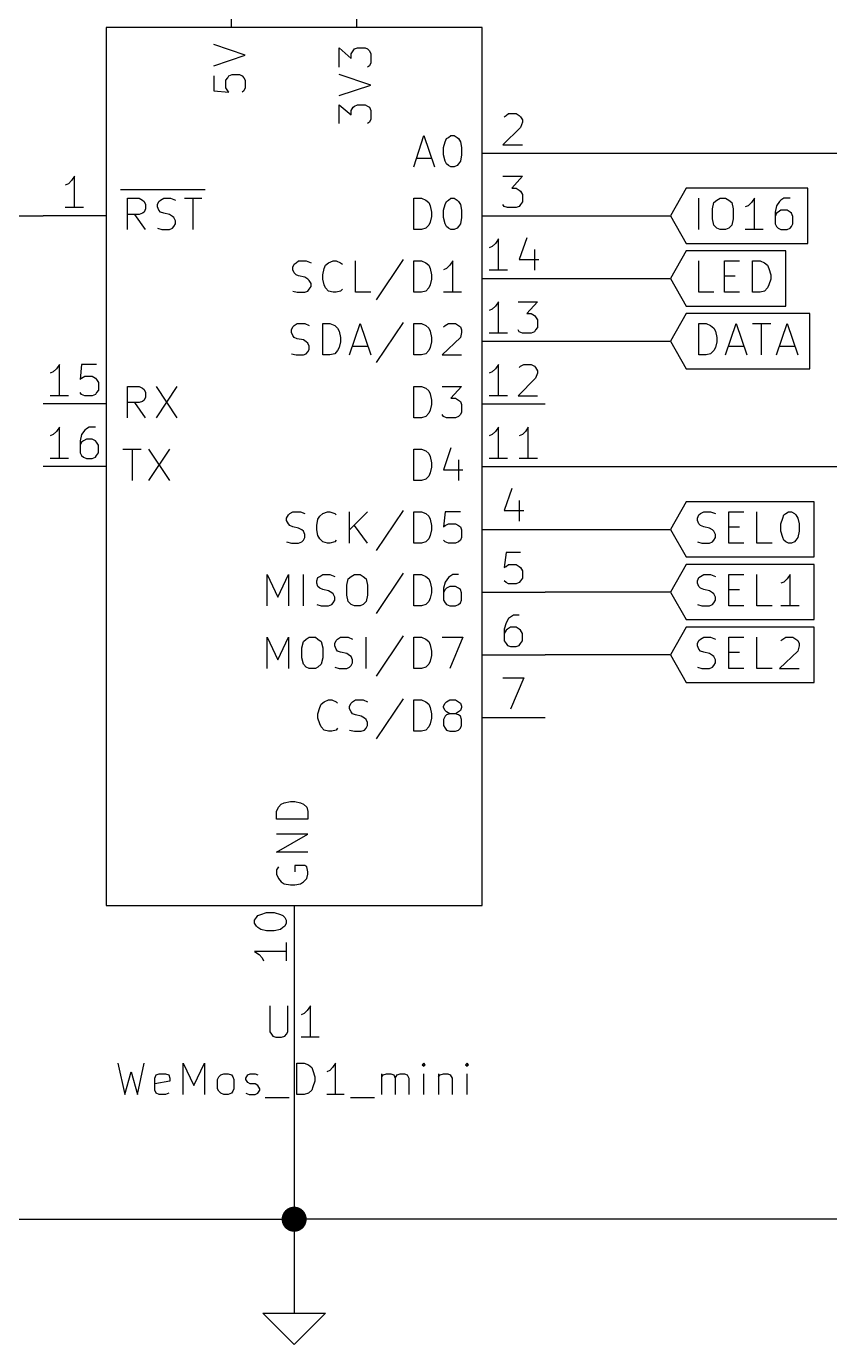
# Model space of a CAD drawing. Extents: x 10 to 287, y -200 to -10.
# Drawn here: x 103.5 to 136, y -90.2 to -36.8 of the extents above; entities that cross this region are included whole.
import ezdxf

# ---------------------------------------------------------------- set-up
doc = ezdxf.new("R2010")
doc.units = 0
doc.header["$MEASUREMENT"] = 0
for name, color, linetype in [('CYAN2', 4, 'CONTINUOUS'), ('GREEN2', 3, 'CONTINUOUS'), ('LYELLOW', 51, 'CONTINUOUS'), ('RED2', 1, 'CONTINUOUS')]:
    doc.layers.add(name, color=color, linetype=linetype)

msp = doc.modelspace()

# ---------------------------------------------------------------- linework, layer by layer
at = {"layer": 'CYAN2', "linetype": 'CONTINUOUS'}
for p, q in [((112.319, -37.9476), (111.049, -37.5158)), ((116.129, -38.4302), (116.129, -37.6428)), ((116.129, -37.6428), (116.611, -38.0746)), ((116.611, -37.8968), (116.688, -37.7698)), ((116.611, -38.0746), (116.611, -37.8968)), ((116.688, -37.7698), (116.738, -37.6936)), ((116.738, -37.6936), (116.865, -37.6428)), ((116.865, -37.6428), (117.17, -37.6428)), ((117.17, -37.6428), (117.272, -37.6936)), ((117.272, -37.6936), (117.348, -37.7698)), ((117.348, -37.7698), (117.399, -37.8968)), ((117.399, -37.8968), (117.399, -38.2524)), ((111.049, -38.3794), (112.319, -37.9476)), ((117.348, -38.3794), (117.272, -38.4302)), ((117.399, -38.2524), (117.348, -38.3794)), ((111.049, -38.7858), (111.049, -39.3954)), ((111.531, -38.9636), (111.608, -38.862)), ((111.531, -39.2684), (111.531, -38.9636)), ((111.608, -38.862), (111.658, -38.7858)), ((111.658, -38.7858), (111.785, -38.735)), ((111.785, -38.735), (112.09, -38.735)), ((112.09, -38.735), (112.192, -38.7858)), ((112.192, -38.7858), (112.268, -38.862)), ((112.268, -38.862), (112.319, -38.9636)), ((112.319, -38.9636), (112.319, -39.2684)), ((117.399, -39.1668), (116.129, -38.735)), ((111.049, -39.3954), (111.658, -39.4462)), ((111.608, -39.3954), (111.531, -39.2684)), ((111.658, -39.4462), (111.608, -39.3954)), ((112.268, -39.3954), (112.192, -39.4462)), ((112.319, -39.2684), (112.268, -39.3954)), ((116.129, -39.5732), (117.399, -39.1668)), ((116.129, -40.7162), (116.129, -39.9542)), ((116.129, -39.9542), (116.611, -40.3606)), ((116.688, -40.0558), (116.738, -40.005)), ((116.738, -40.005), (116.865, -39.9542)), ((116.865, -39.9542), (117.17, -39.9542)), ((117.17, -39.9542), (117.272, -40.005)), ((117.272, -40.005), (117.348, -40.0558)), ((116.611, -40.1828), (116.688, -40.0558)), ((116.611, -40.3606), (116.611, -40.1828)), ((117.348, -40.0558), (117.399, -40.1828)), ((117.399, -40.5384), (117.348, -40.6654)), ((117.399, -40.1828), (117.399, -40.5384)), ((117.348, -40.6654), (117.272, -40.7162)), ((119.151, -42.4688), (119.558, -41.1988)), ((119.558, -41.1988), (119.99, -42.4688)), ((120.345, -41.6814), (120.421, -41.4528)), ((120.421, -41.4528), (120.472, -41.3258)), ((120.472, -41.3258), (120.548, -41.275)), ((120.548, -41.275), (120.65, -41.1988)), ((120.65, -41.1988), (120.777, -41.1988)), ((120.777, -41.1988), (120.904, -41.275)), ((120.904, -41.275), (120.955, -41.3258)), ((120.955, -41.3258), (121.031, -41.4528)), ((121.031, -41.4528), (121.082, -41.6814)), ((119.278, -42.1132), (119.863, -42.1132)), ((120.345, -41.9862), (120.345, -41.6814)), ((120.421, -42.2402), (120.345, -41.9862)), ((121.082, -41.9862), (121.031, -42.2402)), ((121.082, -41.6814), (121.082, -41.9862)), ((120.472, -42.3418), (120.421, -42.2402)), ((120.548, -42.418), (120.472, -42.3418)), ((120.65, -42.4688), (120.548, -42.418)), ((120.777, -42.4688), (120.65, -42.4688)), ((120.904, -42.418), (120.777, -42.4688)), ((120.955, -42.3418), (120.904, -42.418)), ((121.031, -42.2402), (120.955, -42.3418)), ((107.264, -43.3832), (108.534, -43.3832)), ((107.544, -45.0088), (107.544, -43.7388)), ((107.544, -43.7388), (108.026, -43.7388)), ((108.026, -43.7388), (108.153, -43.815)), ((108.534, -43.3832), (109.728, -43.3832)), ((108.89, -43.815), (109.017, -43.7388)), ((109.017, -43.7388), (109.296, -43.7388)), ((109.296, -43.7388), (109.499, -43.815)), ((109.728, -43.3832), (110.693, -43.3832)), ((109.855, -43.7388), (110.566, -43.7388)), ((110.211, -45.0088), (110.211, -43.7388)), ((119.151, -45.0088), (119.151, -43.7388)), ((119.151, -43.7388), (119.456, -43.7388)), ((119.456, -43.7388), (119.634, -43.815)), ((120.548, -43.815), (120.65, -43.7388)), ((120.65, -43.7388), (120.777, -43.7388)), ((120.777, -43.7388), (120.904, -43.815)), ((108.153, -43.815), (108.229, -43.8658)), ((108.229, -44.2976), (108.153, -44.3484)), ((108.229, -43.8658), (108.28, -43.9928)), ((108.28, -44.1706), (108.229, -44.2976)), ((108.28, -43.9928), (108.28, -44.1706)), ((108.763, -43.9928), (108.814, -43.8658)), ((108.763, -44.0944), (108.763, -43.9928)), ((108.814, -44.2214), (108.763, -44.0944)), ((108.814, -43.8658), (108.89, -43.815)), ((108.89, -44.2976), (108.814, -44.2214)), ((109.017, -44.3484), (108.89, -44.2976)), ((119.634, -43.815), (119.761, -43.9166)), ((119.761, -43.9166), (119.812, -44.0436)), ((119.812, -44.0436), (119.863, -44.2976)), ((119.863, -44.2976), (119.863, -44.4754)), ((120.345, -44.2214), (120.421, -43.9928)), ((120.345, -44.5262), (120.345, -44.2214)), ((120.421, -43.9928), (120.472, -43.8658)), ((120.472, -43.8658), (120.548, -43.815)), ((120.904, -43.815), (120.955, -43.8658)), ((120.955, -43.8658), (121.031, -43.9928)), ((121.031, -43.9928), (121.082, -44.2214)), ((121.082, -44.2214), (121.082, -44.5262)), ((108.026, -44.3992), (107.544, -44.3992)), ((108.28, -45.0088), (107.848, -44.3992)), ((108.153, -44.3484), (108.026, -44.3992)), ((109.245, -44.3992), (109.017, -44.3484)), ((109.372, -44.4754), (109.245, -44.3992)), ((109.423, -44.5262), (109.372, -44.4754)), ((109.499, -44.6532), (109.423, -44.5262)), ((109.423, -44.8818), (109.499, -44.7802)), ((109.499, -44.7802), (109.499, -44.6532)), ((119.761, -44.831), (119.634, -44.958)), ((119.812, -44.704), (119.761, -44.831)), ((119.863, -44.4754), (119.812, -44.704)), ((120.421, -44.7802), (120.345, -44.5262)), ((120.472, -44.8818), (120.421, -44.7802)), ((121.031, -44.7802), (120.955, -44.8818)), ((121.082, -44.5262), (121.031, -44.7802)), ((108.763, -44.958), (108.941, -45.0088)), ((108.941, -45.0088), (109.245, -45.0088)), ((109.245, -45.0088), (109.372, -44.958)), ((109.372, -44.958), (109.423, -44.8818)), ((119.456, -45.0088), (119.151, -45.0088)), ((119.634, -44.958), (119.456, -45.0088)), ((120.548, -44.958), (120.472, -44.8818)), ((120.65, -45.0088), (120.548, -44.958)), ((120.777, -45.0088), (120.65, -45.0088)), ((120.904, -44.958), (120.777, -45.0088)), ((120.955, -44.8818), (120.904, -44.958)), ((114.249, -46.5328), (114.3, -46.4058)), ((114.3, -46.4058), (114.376, -46.355)), ((114.376, -46.355), (114.478, -46.2788)), ((114.478, -46.2788), (114.783, -46.2788)), ((114.783, -46.2788), (114.986, -46.355)), ((115.57, -46.4566), (115.697, -46.355)), ((115.697, -46.355), (115.875, -46.2788)), ((115.875, -46.2788), (116.002, -46.2788)), ((116.002, -46.2788), (116.18, -46.355)), ((116.18, -46.355), (116.256, -46.4058)), ((116.789, -47.5488), (116.789, -46.2788)), ((118.72, -46.228), (117.627, -47.8536)), ((119.151, -47.5488), (119.151, -46.2788)), ((119.151, -46.2788), (119.456, -46.2788)), ((119.456, -46.2788), (119.634, -46.355)), ((119.634, -46.355), (119.761, -46.4566)), ((120.726, -46.2788), (120.599, -46.4566)), ((120.726, -47.5488), (120.726, -46.2788)), ((114.249, -46.6344), (114.249, -46.5328)), ((114.3, -46.7614), (114.249, -46.6344)), ((114.376, -46.8376), (114.3, -46.7614)), ((114.478, -46.8884), (114.376, -46.8376)), ((114.732, -46.9392), (114.478, -46.8884)), ((114.859, -47.0154), (114.732, -46.9392)), ((115.468, -46.8376), (115.519, -46.5836)), ((115.468, -47.0154), (115.468, -46.8376)), ((115.519, -46.5836), (115.57, -46.4566)), ((119.761, -46.4566), (119.812, -46.5836)), ((119.812, -46.5836), (119.863, -46.8376)), ((119.863, -46.8376), (119.863, -47.0154)), ((120.472, -46.5836), (120.345, -46.6344)), ((120.599, -46.4566), (120.472, -46.5836)), ((114.249, -47.498), (114.427, -47.5488)), ((114.732, -47.5488), (114.859, -47.498)), ((114.91, -47.0662), (114.859, -47.0154)), ((114.859, -47.498), (114.91, -47.4218)), ((114.986, -47.1932), (114.91, -47.0662)), ((114.91, -47.4218), (114.986, -47.3202)), ((114.986, -47.3202), (114.986, -47.1932)), ((115.519, -47.244), (115.468, -47.0154)), ((115.57, -47.371), (115.519, -47.244)), ((115.697, -47.498), (115.57, -47.371)), ((115.875, -47.5488), (115.697, -47.498)), ((116.18, -47.498), (116.002, -47.5488)), ((116.256, -47.4218), (116.18, -47.498)), ((119.634, -47.498), (119.456, -47.5488)), ((119.761, -47.371), (119.634, -47.498)), ((119.812, -47.244), (119.761, -47.371)), ((119.863, -47.0154), (119.812, -47.244)), ((114.427, -47.5488), (114.732, -47.5488)), ((116.002, -47.5488), (115.875, -47.5488)), ((117.399, -47.5488), (116.789, -47.5488)), ((119.456, -47.5488), (119.151, -47.5488)), ((121.082, -47.5488), (120.345, -47.5488)), ((114.198, -49.0728), (114.249, -48.9458)), ((114.198, -49.1744), (114.198, -49.0728)), ((114.249, -48.9458), (114.3, -48.895)), ((114.3, -48.895), (114.427, -48.8188)), ((114.427, -48.8188), (114.732, -48.8188)), ((114.732, -48.8188), (114.91, -48.895)), ((115.468, -50.0888), (115.468, -48.8188)), ((115.468, -48.8188), (115.748, -48.8188)), ((115.748, -48.8188), (115.951, -48.895)), ((115.951, -48.895), (116.053, -48.9966)), ((116.053, -48.9966), (116.129, -49.1236)), ((116.535, -50.0888), (116.967, -48.8188)), ((116.967, -48.8188), (117.399, -50.0888)), ((118.72, -48.768), (117.627, -50.3936)), ((119.151, -50.0888), (119.151, -48.8188)), ((119.151, -48.8188), (119.456, -48.8188)), ((119.456, -48.8188), (119.634, -48.895)), ((119.634, -48.895), (119.761, -48.9966)), ((119.761, -48.9966), (119.812, -49.1236)), ((120.345, -48.9458), (120.421, -48.895)), ((120.421, -48.895), (120.548, -48.8188)), ((120.548, -48.8188), (120.828, -48.8188)), ((120.828, -48.8188), (120.955, -48.895)), ((120.955, -48.895), (121.031, -48.9458)), ((121.031, -48.9458), (121.082, -49.0728)), ((121.082, -49.0728), (121.082, -49.1744)), ((114.249, -49.3014), (114.198, -49.1744)), ((114.3, -49.3776), (114.249, -49.3014)), ((114.427, -49.4284), (114.3, -49.3776)), ((114.681, -49.4792), (114.427, -49.4284)), ((114.783, -49.5554), (114.681, -49.4792)), ((114.859, -49.6062), (114.783, -49.5554)), ((114.91, -49.7332), (114.859, -49.6062)), ((116.129, -49.1236), (116.18, -49.3776)), ((116.18, -49.5554), (116.129, -49.784)), ((116.18, -49.3776), (116.18, -49.5554)), ((119.812, -49.1236), (119.863, -49.3776)), ((119.863, -49.5554), (119.812, -49.784)), ((119.863, -49.3776), (119.863, -49.5554)), ((121.031, -49.3776), (120.294, -50.0888)), ((121.082, -49.1744), (121.031, -49.3776)), ((114.198, -50.038), (114.376, -50.0888)), ((114.376, -50.0888), (114.681, -50.0888)), ((114.681, -50.0888), (114.783, -50.038)), ((114.783, -50.038), (114.859, -49.9618)), ((114.859, -49.9618), (114.91, -49.8602)), ((114.91, -49.8602), (114.91, -49.7332)), ((115.748, -50.0888), (115.468, -50.0888)), ((115.951, -50.038), (115.748, -50.0888)), ((116.053, -49.911), (115.951, -50.038)), ((116.129, -49.784), (116.053, -49.911)), ((116.662, -49.7332), (117.272, -49.7332)), ((119.456, -50.0888), (119.151, -50.0888)), ((119.634, -50.038), (119.456, -50.0888)), ((119.761, -49.911), (119.634, -50.038)), ((119.812, -49.784), (119.761, -49.911)), ((120.294, -50.0888), (121.082, -50.0888)), ((107.544, -52.6288), (107.544, -51.3588)), ((107.544, -51.3588), (108.026, -51.3588)), ((108.026, -51.3588), (108.153, -51.435)), ((108.153, -51.435), (108.229, -51.4858)), ((108.229, -51.4858), (108.28, -51.6128)), ((108.28, -51.6128), (108.28, -51.7906)), ((108.712, -51.3588), (109.55, -52.6288)), ((109.55, -51.3588), (108.712, -52.6288)), ((119.151, -52.6288), (119.151, -51.3588)), ((119.151, -51.3588), (119.456, -51.3588)), ((119.456, -51.3588), (119.634, -51.435)), ((119.634, -51.435), (119.761, -51.5366)), ((119.761, -51.5366), (119.812, -51.6636)), ((119.812, -51.6636), (119.863, -51.9176)), ((120.294, -51.3588), (121.082, -51.3588)), ((121.082, -51.3588), (120.65, -51.8414)), ((108.026, -52.0192), (107.544, -52.0192)), ((108.28, -52.6288), (107.848, -52.0192)), ((108.153, -51.9684), (108.026, -52.0192)), ((108.229, -51.9176), (108.153, -51.9684)), ((108.28, -51.7906), (108.229, -51.9176)), ((119.863, -52.0954), (119.812, -52.324)), ((119.863, -51.9176), (119.863, -52.0954)), ((120.65, -51.8414), (120.828, -51.8414)), ((120.828, -51.8414), (120.955, -51.9176)), ((120.955, -51.9176), (121.031, -51.9684)), ((121.031, -51.9684), (121.082, -52.0954)), ((121.082, -52.0954), (121.082, -52.4002)), ((119.456, -52.6288), (119.151, -52.6288)), ((119.634, -52.578), (119.456, -52.6288)), ((119.761, -52.451), (119.634, -52.578)), ((119.812, -52.324), (119.761, -52.451)), ((120.345, -52.578), (120.294, -52.5018)), ((120.472, -52.6288), (120.345, -52.578)), ((120.828, -52.6288), (120.472, -52.6288)), ((120.955, -52.578), (120.828, -52.6288)), ((121.031, -52.5018), (120.955, -52.578)), ((121.082, -52.4002), (121.031, -52.5018)), ((107.366, -53.8988), (108.102, -53.8988)), ((107.747, -55.1688), (107.747, -53.8988)), ((108.407, -53.8988), (109.245, -55.1688)), ((109.245, -53.8988), (108.407, -55.1688)), ((119.151, -55.1688), (119.151, -53.8988)), ((119.151, -53.8988), (119.456, -53.8988)), ((119.456, -53.8988), (119.634, -53.975)), ((120.65, -53.848), (120.345, -54.737)), ((119.634, -53.975), (119.761, -54.0766)), ((119.761, -54.0766), (119.812, -54.2036)), ((119.812, -54.2036), (119.863, -54.4576)), ((119.863, -54.4576), (119.863, -54.6354)), ((120.955, -54.3306), (120.955, -55.1688)), ((119.761, -54.991), (119.634, -55.118)), ((119.812, -54.864), (119.761, -54.991)), ((119.863, -54.6354), (119.812, -54.864)), ((120.345, -54.737), (121.133, -54.737)), ((119.456, -55.1688), (119.151, -55.1688)), ((119.634, -55.118), (119.456, -55.1688)), ((113.995, -56.6928), (114.071, -56.5658)), ((114.071, -56.5658), (114.122, -56.515)), ((114.122, -56.515), (114.249, -56.4388)), ((114.249, -56.4388), (114.554, -56.4388)), ((114.554, -56.4388), (114.732, -56.515)), ((115.341, -56.6166), (115.468, -56.515)), ((115.468, -56.515), (115.646, -56.4388)), ((115.646, -56.4388), (115.748, -56.4388)), ((115.748, -56.4388), (115.951, -56.515)), ((115.951, -56.515), (116.002, -56.5658)), ((116.535, -57.7088), (116.535, -56.4388)), ((117.272, -56.4388), (116.535, -57.1754)), ((118.72, -56.388), (117.627, -58.0136)), ((119.151, -57.7088), (119.151, -56.4388)), ((119.151, -56.4388), (119.456, -56.4388)), ((119.456, -56.4388), (119.634, -56.515)), ((119.634, -56.515), (119.761, -56.6166)), ((120.421, -56.4388), (120.345, -57.0484)), ((121.031, -56.4388), (120.421, -56.4388)), ((113.995, -56.7944), (113.995, -56.6928)), ((114.071, -56.9214), (113.995, -56.7944)), ((114.122, -56.9976), (114.071, -56.9214)), ((114.249, -57.0484), (114.122, -56.9976)), ((114.478, -57.0992), (114.249, -57.0484)), ((114.605, -57.1754), (114.478, -57.0992)), ((115.214, -56.9976), (115.265, -56.7436)), ((115.214, -57.1754), (115.214, -56.9976)), ((115.265, -56.7436), (115.341, -56.6166)), ((117.272, -57.7088), (116.738, -56.9976)), ((119.761, -56.6166), (119.812, -56.7436)), ((119.812, -56.7436), (119.863, -56.9976)), ((119.863, -56.9976), (119.863, -57.1754)), ((120.345, -57.0484), (120.421, -56.9976)), ((120.421, -56.9976), (120.548, -56.9214)), ((120.548, -56.9214), (120.828, -56.9214)), ((120.828, -56.9214), (120.955, -56.9976)), ((120.955, -56.9976), (121.031, -57.0484)), ((121.031, -57.0484), (121.082, -57.1754)), ((113.995, -57.658), (114.198, -57.7088)), ((114.478, -57.7088), (114.605, -57.658)), ((114.681, -57.2262), (114.605, -57.1754)), ((114.605, -57.658), (114.681, -57.5818)), ((114.732, -57.3532), (114.681, -57.2262)), ((114.681, -57.5818), (114.732, -57.4802)), ((114.732, -57.4802), (114.732, -57.3532)), ((115.265, -57.404), (115.214, -57.1754)), ((115.341, -57.531), (115.265, -57.404)), ((115.468, -57.658), (115.341, -57.531)), ((115.646, -57.7088), (115.468, -57.658)), ((115.951, -57.658), (115.748, -57.7088)), ((116.002, -57.5818), (115.951, -57.658)), ((119.634, -57.658), (119.456, -57.7088)), ((119.761, -57.531), (119.634, -57.658)), ((119.812, -57.404), (119.761, -57.531)), ((119.863, -57.1754), (119.812, -57.404)), ((120.421, -57.658), (120.345, -57.5818)), ((120.548, -57.7088), (120.421, -57.658)), ((120.955, -57.658), (120.828, -57.7088)), ((121.031, -57.5818), (120.955, -57.658)), ((121.082, -57.4802), (121.031, -57.5818)), ((121.082, -57.1754), (121.082, -57.4802)), ((114.198, -57.7088), (114.478, -57.7088)), ((115.748, -57.7088), (115.646, -57.7088)), ((119.456, -57.7088), (119.151, -57.7088)), ((120.828, -57.7088), (120.548, -57.7088)), ((113.208, -60.2488), (113.208, -58.9788)), ((113.208, -58.9788), (113.64, -59.8932)), ((113.64, -59.8932), (114.071, -58.9788)), ((114.071, -58.9788), (114.071, -60.2488)), ((114.681, -60.2488), (114.681, -58.9788)), ((115.214, -59.2328), (115.265, -59.1058)), ((115.214, -59.3344), (115.214, -59.2328)), ((115.265, -59.1058), (115.341, -59.055)), ((115.341, -59.055), (115.468, -58.9788)), ((115.468, -58.9788), (115.748, -58.9788)), ((115.748, -58.9788), (115.951, -59.055)), ((116.434, -59.4106), (116.484, -59.1566)), ((116.484, -59.1566), (116.611, -59.055)), ((116.611, -59.055), (116.738, -58.9788)), ((116.738, -58.9788), (116.967, -58.9788)), ((116.967, -58.9788), (117.094, -59.055)), ((117.094, -59.055), (117.221, -59.1566)), ((117.221, -59.1566), (117.272, -59.4106)), ((118.72, -58.928), (117.627, -60.5536)), ((119.151, -60.2488), (119.151, -58.9788)), ((119.151, -58.9788), (119.456, -58.9788)), ((119.456, -58.9788), (119.634, -59.055)), ((119.634, -59.055), (119.761, -59.1566)), ((119.761, -59.1566), (119.812, -59.2836)), ((120.548, -59.1058), (120.421, -59.2836)), ((120.599, -59.055), (120.548, -59.1058)), ((120.726, -58.9788), (120.599, -59.055)), ((120.955, -58.9788), (120.726, -58.9788)), ((115.265, -59.4614), (115.214, -59.3344)), ((115.341, -59.5376), (115.265, -59.4614)), ((115.468, -59.5884), (115.341, -59.5376)), ((115.697, -59.6392), (115.468, -59.5884)), ((115.824, -59.7154), (115.697, -59.6392)), ((115.875, -59.7662), (115.824, -59.7154)), ((115.951, -59.8932), (115.875, -59.7662)), ((116.434, -59.817), (116.434, -59.4106)), ((117.272, -59.4106), (117.272, -59.817)), ((119.812, -59.2836), (119.863, -59.5376)), ((119.863, -59.7154), (119.812, -59.944)), ((119.863, -59.5376), (119.863, -59.7154)), ((120.421, -59.2836), (120.345, -59.5376)), ((120.345, -59.5376), (120.345, -60.0202)), ((120.421, -59.5884), (120.345, -59.7154)), ((120.472, -59.5376), (120.421, -59.5884)), ((120.599, -59.4614), (120.472, -59.5376)), ((120.828, -59.4614), (120.599, -59.4614)), ((120.955, -59.5376), (120.828, -59.4614)), ((121.031, -59.5884), (120.955, -59.5376)), ((121.082, -59.7154), (121.031, -59.5884)), ((121.082, -60.0202), (121.082, -59.7154)), ((115.214, -60.198), (115.392, -60.2488)), ((115.392, -60.2488), (115.697, -60.2488)), ((115.697, -60.2488), (115.824, -60.198)), ((115.824, -60.198), (115.875, -60.1218)), ((115.875, -60.1218), (115.951, -60.0202)), ((115.951, -60.0202), (115.951, -59.8932)), ((116.484, -60.071), (116.434, -59.817)), ((116.611, -60.198), (116.484, -60.071)), ((116.738, -60.2488), (116.611, -60.198)), ((116.967, -60.2488), (116.738, -60.2488)), ((117.094, -60.198), (116.967, -60.2488)), ((117.221, -60.071), (117.094, -60.198)), ((117.272, -59.817), (117.221, -60.071)), ((119.456, -60.2488), (119.151, -60.2488)), ((119.634, -60.198), (119.456, -60.2488)), ((119.761, -60.071), (119.634, -60.198)), ((119.812, -59.944), (119.761, -60.071)), ((120.345, -60.0202), (120.421, -60.1218)), ((120.421, -60.1218), (120.472, -60.198)), ((120.472, -60.198), (120.599, -60.2488)), ((120.599, -60.2488), (120.828, -60.2488)), ((120.828, -60.2488), (120.955, -60.198)), ((120.955, -60.198), (121.031, -60.1218)), ((121.031, -60.1218), (121.082, -60.0202)), ((113.208, -62.7888), (113.208, -61.5188)), ((113.208, -61.5188), (113.64, -62.4332)), ((113.64, -62.4332), (114.071, -61.5188)), ((114.071, -61.5188), (114.071, -62.7888)), ((114.605, -61.9506), (114.681, -61.6966)), ((114.681, -61.6966), (114.783, -61.595)), ((114.783, -61.595), (114.91, -61.5188)), ((114.91, -61.5188), (115.164, -61.5188)), ((115.164, -61.5188), (115.265, -61.595)), ((115.265, -61.595), (115.392, -61.6966)), ((115.392, -61.6966), (115.468, -61.9506)), ((115.951, -61.7728), (116.002, -61.6458)), ((115.951, -61.8744), (115.951, -61.7728)), ((116.002, -62.0014), (115.951, -61.8744)), ((116.002, -61.6458), (116.053, -61.595)), ((116.053, -61.595), (116.18, -61.5188)), ((116.18, -61.5188), (116.484, -61.5188)), ((116.484, -61.5188), (116.662, -61.595)), ((117.221, -62.7888), (117.221, -61.5188)), ((118.72, -61.468), (117.627, -63.0936)), ((119.151, -62.7888), (119.151, -61.5188)), ((119.151, -61.5188), (119.456, -61.5188)), ((119.456, -61.5188), (119.634, -61.595)), ((119.634, -61.595), (119.761, -61.6966)), ((119.761, -61.6966), (119.812, -61.8236)), ((119.812, -61.8236), (119.863, -62.0776)), ((120.294, -61.5188), (121.133, -61.5188)), ((121.133, -61.5188), (120.599, -62.7888)), ((114.605, -62.357), (114.605, -61.9506)), ((114.681, -62.611), (114.605, -62.357)), ((115.468, -62.357), (115.392, -62.611)), ((115.468, -61.9506), (115.468, -62.357)), ((116.053, -62.0776), (116.002, -62.0014)), ((116.18, -62.1284), (116.053, -62.0776)), ((116.434, -62.1792), (116.18, -62.1284)), ((116.535, -62.2554), (116.434, -62.1792)), ((116.611, -62.3062), (116.535, -62.2554)), ((116.662, -62.4332), (116.611, -62.3062)), ((116.662, -62.5602), (116.662, -62.4332)), ((119.863, -62.2554), (119.812, -62.484)), ((119.863, -62.0776), (119.863, -62.2554)), ((114.783, -62.738), (114.681, -62.611)), ((114.91, -62.7888), (114.783, -62.738)), ((115.164, -62.7888), (114.91, -62.7888)), ((115.265, -62.738), (115.164, -62.7888)), ((115.392, -62.611), (115.265, -62.738)), ((115.951, -62.738), (116.129, -62.7888)), ((116.129, -62.7888), (116.434, -62.7888)), ((116.434, -62.7888), (116.535, -62.738)), ((116.535, -62.738), (116.611, -62.6618)), ((116.611, -62.6618), (116.662, -62.5602)), ((119.456, -62.7888), (119.151, -62.7888)), ((119.634, -62.738), (119.456, -62.7888)), ((119.761, -62.611), (119.634, -62.738)), ((119.812, -62.484), (119.761, -62.611)), ((115.519, -64.135), (115.697, -64.0588)), ((115.697, -64.0588), (115.824, -64.0588)), ((115.824, -64.0588), (116.002, -64.135)), ((116.662, -64.135), (116.789, -64.0588)), ((116.789, -64.0588), (117.094, -64.0588)), ((117.094, -64.0588), (117.272, -64.135)), ((118.72, -64.008), (117.627, -65.6336)), ((119.151, -65.3288), (119.151, -64.0588)), ((119.151, -64.0588), (119.456, -64.0588)), ((119.456, -64.0588), (119.634, -64.135)), ((120.472, -64.135), (120.599, -64.0588)), ((120.599, -64.0588), (120.828, -64.0588)), ((120.828, -64.0588), (120.955, -64.135)), ((115.265, -64.6176), (115.341, -64.3636)), ((115.341, -64.3636), (115.392, -64.2366)), ((115.392, -64.2366), (115.519, -64.135)), ((116.002, -64.135), (116.053, -64.1858)), ((116.535, -64.3128), (116.611, -64.1858)), ((116.535, -64.4144), (116.535, -64.3128)), ((116.611, -64.5414), (116.535, -64.4144)), ((116.611, -64.1858), (116.662, -64.135)), ((116.662, -64.6176), (116.611, -64.5414)), ((119.634, -64.135), (119.761, -64.2366)), ((119.761, -64.2366), (119.812, -64.3636)), ((119.812, -64.3636), (119.863, -64.6176)), ((120.345, -64.3128), (120.421, -64.1858)), ((120.345, -64.3636), (120.345, -64.3128)), ((120.421, -64.4906), (120.345, -64.3636)), ((120.421, -64.1858), (120.472, -64.135)), ((120.472, -64.5414), (120.421, -64.4906)), ((120.599, -64.6176), (120.472, -64.5414)), ((120.955, -64.5414), (120.828, -64.6176)), ((120.955, -64.135), (121.031, -64.1858)), ((121.031, -64.4906), (120.955, -64.5414)), ((121.031, -64.1858), (121.082, -64.3128)), ((121.082, -64.3636), (121.031, -64.4906)), ((121.082, -64.3128), (121.082, -64.3636)), ((115.265, -64.7954), (115.265, -64.6176)), ((115.341, -65.024), (115.265, -64.7954)), ((115.392, -65.151), (115.341, -65.024)), ((116.789, -64.6684), (116.662, -64.6176)), ((117.018, -64.7192), (116.789, -64.6684)), ((117.145, -64.7954), (117.018, -64.7192)), ((117.221, -64.8462), (117.145, -64.7954)), ((117.272, -64.9732), (117.221, -64.8462)), ((117.221, -65.2018), (117.272, -65.1002)), ((117.272, -65.1002), (117.272, -64.9732)), ((119.812, -65.024), (119.761, -65.151)), ((119.863, -64.7954), (119.812, -65.024)), ((119.863, -64.6176), (119.863, -64.7954)), ((120.421, -64.7192), (120.345, -64.8462)), ((120.345, -64.8462), (120.345, -65.1002)), ((120.345, -65.1002), (120.421, -65.2018)), ((120.472, -64.6684), (120.421, -64.7192)), ((120.599, -64.6176), (120.472, -64.6684)), ((120.828, -64.6176), (120.599, -64.6176)), ((120.955, -64.6684), (120.828, -64.6176)), ((121.031, -64.7192), (120.955, -64.6684)), ((121.082, -64.8462), (121.031, -64.7192)), ((121.031, -65.2018), (121.082, -65.1002)), ((121.082, -65.1002), (121.082, -64.8462)), ((115.519, -65.278), (115.392, -65.151)), ((115.697, -65.3288), (115.519, -65.278)), ((115.824, -65.3288), (115.697, -65.3288)), ((116.002, -65.278), (115.824, -65.3288)), ((116.053, -65.2018), (116.002, -65.278)), ((116.535, -65.278), (116.738, -65.3288)), ((116.738, -65.3288), (117.018, -65.3288)), ((117.018, -65.3288), (117.145, -65.278)), ((117.145, -65.278), (117.221, -65.2018)), ((119.456, -65.3288), (119.151, -65.3288)), ((119.634, -65.278), (119.456, -65.3288)), ((119.761, -65.151), (119.634, -65.278)), ((120.421, -65.2018), (120.472, -65.278)), ((120.472, -65.278), (120.599, -65.3288)), ((120.599, -65.3288), (120.828, -65.3288)), ((120.828, -65.3288), (120.955, -65.278)), ((120.955, -65.278), (121.031, -65.2018)), ((113.665, -68.4022), (113.767, -68.2752)), ((113.767, -68.2752), (113.894, -68.2244)), ((113.894, -68.2244), (114.148, -68.1736)), ((114.148, -68.1736), (114.325, -68.1736)), ((114.325, -68.1736), (114.554, -68.2244)), ((114.554, -68.2244), (114.681, -68.2752)), ((114.681, -68.2752), (114.808, -68.4022)), ((113.589, -68.58), (113.665, -68.4022)), ((113.589, -68.8848), (113.589, -68.58)), ((114.808, -68.4022), (114.859, -68.58)), ((114.859, -68.58), (114.859, -68.8848)), ((114.859, -68.8848), (113.589, -68.8848)), ((113.589, -70.231), (114.859, -69.4944)), ((114.859, -69.4944), (113.589, -69.4944)), ((114.859, -70.231), (113.589, -70.231)), ((113.665, -70.8152), (113.589, -70.9422)), ((113.589, -70.9422), (113.589, -71.12)), ((114.732, -70.7644), (114.325, -70.7644)), ((114.325, -70.7644), (114.325, -71.0184)), ((114.808, -70.8152), (114.732, -70.7644)), ((114.859, -71.0184), (114.808, -70.8152)), ((113.589, -71.12), (113.665, -71.2978)), ((113.665, -71.2978), (113.767, -71.4248)), ((113.767, -71.4248), (113.894, -71.501)), ((113.894, -71.501), (114.148, -71.5518)), ((114.325, -71.5518), (114.554, -71.501)), ((114.554, -71.501), (114.681, -71.4248)), ((114.681, -71.4248), (114.808, -71.2978)), ((114.808, -71.2978), (114.859, -71.12)), ((114.859, -71.12), (114.859, -71.0184)), ((114.148, -71.5518), (114.325, -71.5518)), ((113.309, -76.454), (113.309, -77.4954)), ((114.046, -77.4954), (114.046, -76.454)), ((114.706, -76.7588), (114.579, -76.8096)), ((114.833, -76.6318), (114.706, -76.7588)), ((114.96, -76.454), (114.833, -76.6318)), ((114.96, -77.724), (114.96, -76.454)), ((113.309, -77.4954), (113.386, -77.597)), ((113.386, -77.597), (113.436, -77.6732)), ((113.436, -77.6732), (113.563, -77.724)), ((113.563, -77.724), (113.792, -77.724)), ((113.792, -77.724), (113.919, -77.6732)), ((113.919, -77.6732), (113.995, -77.597)), ((113.995, -77.597), (114.046, -77.4954)), ((115.316, -77.724), (114.579, -77.724)), ((107.163, -78.7654), (107.442, -80.0354)), ((107.95, -80.0354), (108.229, -78.7654)), ((109.804, -80.0354), (109.804, -78.7654)), ((109.804, -78.7654), (110.236, -79.6798)), ((110.236, -79.6798), (110.668, -78.7654)), ((110.668, -78.7654), (110.668, -80.0354)), ((114.402, -80.0354), (114.402, -78.7654)), ((114.402, -78.7654), (114.706, -78.7654)), ((114.706, -78.7654), (114.884, -78.8416)), ((114.884, -78.8416), (115.011, -78.9432)), ((115.011, -78.9432), (115.062, -79.0702)), ((115.849, -78.9432), (115.748, -79.0702)), ((115.976, -78.7654), (115.849, -78.9432)), ((115.976, -80.0354), (115.976, -78.7654)), ((119.558, -78.7654), (119.482, -78.8416)), ((119.482, -78.8416), (119.558, -78.8924)), ((119.609, -78.8416), (119.558, -78.7654)), ((119.558, -78.7654), (119.558, -78.8924)), ((119.558, -78.8924), (119.609, -78.8416)), ((121.31, -78.7654), (121.234, -78.8416)), ((121.234, -78.8416), (121.31, -78.8924)), ((121.361, -78.8416), (121.31, -78.7654)), ((121.31, -78.7654), (121.31, -78.8924)), ((121.31, -78.8924), (121.361, -78.8416)), ((107.442, -80.0354), (107.696, -79.121)), ((107.696, -79.121), (107.95, -80.0354)), ((108.661, -79.375), (108.712, -79.248)), ((108.661, -79.8576), (108.661, -79.375)), ((109.271, -79.502), (108.661, -79.6036)), ((108.712, -79.248), (108.839, -79.1972)), ((108.839, -79.1972), (109.093, -79.1972)), ((109.093, -79.1972), (109.22, -79.248)), ((109.22, -79.248), (109.271, -79.375)), ((109.271, -79.375), (109.271, -79.502)), ((111.201, -79.4258), (111.252, -79.3242)), ((111.201, -79.8068), (111.201, -79.4258)), ((111.252, -79.3242), (111.328, -79.248)), ((111.328, -79.248), (111.455, -79.1972)), ((111.455, -79.1972), (111.633, -79.1972)), ((111.633, -79.1972), (111.76, -79.248)), ((111.76, -79.248), (111.811, -79.3242)), ((111.811, -79.3242), (111.862, -79.4258)), ((111.862, -79.4258), (111.862, -79.8068)), ((112.344, -79.375), (112.42, -79.248)), ((112.344, -79.4258), (112.344, -79.375)), ((112.42, -79.5528), (112.344, -79.4258)), ((112.42, -79.248), (112.522, -79.1972)), ((112.522, -79.1972), (112.725, -79.1972)), ((112.725, -79.1972), (112.827, -79.248)), ((115.062, -79.0702), (115.138, -79.3242)), ((115.138, -79.502), (115.062, -79.7306)), ((115.138, -79.3242), (115.138, -79.502)), ((115.748, -79.0702), (115.621, -79.121)), ((117.856, -80.0354), (117.856, -79.1972)), ((117.856, -79.3242), (117.907, -79.248)), ((117.907, -79.248), (118.034, -79.1972)), ((118.034, -79.1972), (118.212, -79.1972)), ((118.212, -79.1972), (118.339, -79.248)), ((118.339, -79.248), (118.389, -79.375)), ((118.389, -79.375), (118.466, -79.248)), ((118.389, -79.375), (118.389, -80.0354)), ((118.466, -79.248), (118.593, -79.1972)), ((118.593, -79.1972), (118.77, -79.1972)), ((118.77, -79.1972), (118.872, -79.248)), ((118.872, -79.248), (118.948, -79.375)), ((118.948, -79.375), (118.948, -80.0354)), ((119.558, -80.0354), (119.558, -79.1972)), ((120.142, -79.1972), (120.142, -80.0354)), ((120.142, -79.3242), (120.218, -79.248)), ((120.218, -79.248), (120.345, -79.1972)), ((120.345, -79.1972), (120.523, -79.1972)), ((120.523, -79.1972), (120.625, -79.248)), ((120.625, -79.248), (120.701, -79.375)), ((120.701, -79.375), (120.701, -80.0354)), ((121.31, -80.0354), (121.31, -79.1972)), ((108.712, -79.9846), (108.661, -79.8576)), ((108.839, -80.0354), (108.712, -79.9846)), ((109.093, -80.0354), (108.839, -80.0354)), ((109.22, -79.9846), (109.093, -80.0354)), ((111.252, -79.9084), (111.201, -79.8068)), ((111.328, -79.9846), (111.252, -79.9084)), ((111.455, -80.0354), (111.328, -79.9846)), ((111.633, -80.0354), (111.455, -80.0354)), ((111.76, -79.9846), (111.633, -80.0354)), ((111.811, -79.9084), (111.76, -79.9846)), ((111.862, -79.8068), (111.811, -79.9084)), ((112.344, -79.9846), (112.471, -80.0354)), ((112.522, -79.6036), (112.42, -79.5528)), ((112.471, -80.0354), (112.725, -80.0354)), ((112.725, -79.6036), (112.522, -79.6036)), ((112.827, -79.6798), (112.725, -79.6036)), ((112.725, -80.0354), (112.827, -79.9846)), ((112.903, -79.8068), (112.827, -79.6798)), ((112.827, -79.9846), (112.903, -79.8576)), ((112.903, -79.8576), (112.903, -79.8068)), ((114.706, -80.0354), (114.402, -80.0354)), ((114.884, -79.9846), (114.706, -80.0354)), ((115.011, -79.8576), (114.884, -79.9846)), ((115.062, -79.7306), (115.011, -79.8576)), ((116.332, -80.0354), (115.621, -80.0354)), ((113.132, -80.1624), (114.097, -80.1624)), ((116.586, -80.1624), (117.551, -80.1624))]:
    msp.add_line(p, q, dxfattribs=at)
at = {"layer": 'GREEN2', "linetype": 'CONTINUOUS'}
for p, q in [((124.46, -41.91), (149.86, -41.91)), ((102.87, -44.45), (104.14, -44.45)), ((124.46, -44.45), (129.54, -44.45)), ((124.46, -46.99), (129.54, -46.99)), ((124.46, -49.53), (129.54, -49.53)), ((124.46, -54.61), (160.02, -54.61)), ((124.46, -57.15), (129.54, -57.15)), ((129.54, -59.69), (124.46, -59.69)), ((129.54, -62.23), (124.46, -62.23)), ((114.3, -74.93), (114.3, -85.09)), ((95.25, -85.09), (114.3, -85.09)), ((144.78, -85.09), (114.3, -85.09)), ((114.3, -85.09), (114.3, -87.63))]:
    msp.add_line(p, q, dxfattribs=at)
at = {"layer": 'GREEN2', "const_width": 0.508}
msp.add_lwpolyline([(114.046, -85.09, 1), (114.554, -85.09, 1)], format="xyb", close=True, dxfattribs=at)
at = {"layer": 'LYELLOW', "linetype": 'CONTINUOUS'}
for p, q in [((106.68, -36.83), (106.68, -72.39)), ((121.92, -36.83), (106.68, -36.83)), ((121.92, -72.39), (121.92, -36.83)), ((106.68, -72.39), (121.92, -72.39))]:
    msp.add_line(p, q, dxfattribs=at)
at = {"layer": 'RED2', "linetype": 'CONTINUOUS'}
for p, q in [((111.76, -36.83), (111.76, -34.29)), ((116.84, -36.83), (116.84, -34.29)), ((106.68, -36.83), (106.68, -72.39)), ((121.92, -36.83), (106.68, -36.83)), ((121.92, -72.39), (121.92, -36.83)), ((122.809, -40.4368), (122.885, -40.386)), ((122.885, -40.386), (122.987, -40.3098)), ((122.987, -40.3098), (123.292, -40.3098)), ((123.292, -40.3098), (123.419, -40.386)), ((123.419, -40.386), (123.469, -40.4368)), ((123.469, -40.4368), (123.546, -40.5638)), ((123.546, -40.5638), (123.546, -40.6654)), ((123.469, -40.8686), (122.758, -41.5798)), ((123.546, -40.6654), (123.469, -40.8686)), ((122.758, -41.5798), (123.546, -41.5798)), ((121.92, -41.91), (124.46, -41.91)), ((105.156, -43.1546), (105.029, -43.2054)), ((105.283, -43.0276), (105.156, -43.1546)), ((105.41, -42.8498), (105.283, -43.0276)), ((105.41, -44.1198), (105.41, -42.8498)), ((122.758, -42.8498), (123.546, -42.8498)), ((123.546, -42.8498), (123.114, -43.3324)), ((123.114, -43.3324), (123.292, -43.3324)), ((123.292, -43.3324), (123.419, -43.4086)), ((123.419, -43.4086), (123.469, -43.4594)), ((123.469, -43.4594), (123.546, -43.5864)), ((123.546, -43.5864), (123.546, -43.8912)), ((130.175, -43.3324), (129.54, -44.45)), ((135.103, -43.3324), (130.175, -43.3324)), ((130.683, -45.0088), (130.683, -43.7388)), ((131.42, -43.815), (131.547, -43.7388)), ((131.547, -43.7388), (131.775, -43.7388)), ((131.775, -43.7388), (131.902, -43.815)), ((132.944, -43.7388), (132.817, -43.9166)), ((132.944, -45.0088), (132.944, -43.7388)), ((134.137, -43.7388), (134.01, -43.815)), ((134.391, -43.7388), (134.137, -43.7388)), ((135.103, -44.45), (135.103, -43.3324)), ((105.766, -44.1198), (105.029, -44.1198)), ((122.809, -44.069), (122.758, -43.9928)), ((122.936, -44.1198), (122.809, -44.069)), ((123.292, -44.1198), (122.936, -44.1198)), ((123.419, -44.069), (123.292, -44.1198)), ((123.469, -43.9928), (123.419, -44.069)), ((123.546, -43.8912), (123.469, -43.9928)), ((131.242, -44.1706), (131.293, -43.9166)), ((131.242, -44.577), (131.242, -44.1706)), ((131.293, -43.9166), (131.42, -43.815)), ((131.902, -43.815), (132.029, -43.9166)), ((132.029, -43.9166), (132.08, -44.1706)), ((132.08, -44.1706), (132.08, -44.577)), ((132.69, -44.0436), (132.563, -44.0944)), ((132.817, -43.9166), (132.69, -44.0436)), ((133.833, -44.0436), (133.782, -44.2976)), ((133.782, -44.2976), (133.782, -44.7802)), ((133.96, -43.8658), (133.833, -44.0436)), ((133.909, -44.2976), (133.833, -44.3484)), ((134.01, -44.2214), (133.909, -44.2976)), ((134.01, -43.815), (133.96, -43.8658)), ((134.264, -44.2214), (134.01, -44.2214)), ((134.391, -44.2976), (134.264, -44.2214)), ((134.442, -44.3484), (134.391, -44.2976)), ((106.68, -44.45), (104.14, -44.45)), ((121.92, -44.45), (124.46, -44.45)), ((129.54, -44.45), (130.175, -45.5676)), ((131.293, -44.831), (131.242, -44.577)), ((131.42, -44.958), (131.293, -44.831)), ((132.029, -44.831), (131.902, -44.958)), ((132.08, -44.577), (132.029, -44.831)), ((133.833, -44.3484), (133.782, -44.4754)), ((133.782, -44.7802), (133.833, -44.8818)), ((134.493, -44.4754), (134.442, -44.3484)), ((134.442, -44.8818), (134.493, -44.7802)), ((134.493, -44.7802), (134.493, -44.4754)), ((135.103, -45.5676), (135.103, -44.45)), ((123.723, -45.339), (123.419, -46.228)), ((131.547, -45.0088), (131.42, -44.958)), ((131.775, -45.0088), (131.547, -45.0088)), ((131.902, -44.958), (131.775, -45.0088)), ((133.299, -45.0088), (132.563, -45.0088)), ((133.833, -44.8818), (133.909, -44.958)), ((133.909, -44.958), (134.01, -45.0088)), ((134.01, -45.0088), (134.264, -45.0088)), ((134.264, -45.0088), (134.391, -44.958)), ((134.391, -44.958), (134.442, -44.8818)), ((122.326, -45.6946), (122.199, -45.7454)), ((122.453, -45.5676), (122.326, -45.6946)), ((122.58, -45.3898), (122.453, -45.5676)), ((122.58, -46.6598), (122.58, -45.3898)), ((124.028, -45.8216), (124.028, -46.6598)), ((130.175, -45.8724), (129.54, -46.99)), ((130.175, -45.5676), (135.103, -45.5676)), ((134.214, -45.8724), (130.175, -45.8724)), ((134.214, -46.99), (134.214, -45.8724)), ((123.419, -46.228), (124.206, -46.228)), ((130.683, -47.5488), (130.683, -46.2788)), ((131.724, -47.5488), (131.724, -46.2788)), ((131.724, -46.2788), (132.334, -46.2788)), ((132.867, -47.5488), (132.867, -46.2788)), ((132.867, -46.2788), (133.172, -46.2788)), ((133.172, -46.2788), (133.35, -46.355)), ((133.35, -46.355), (133.477, -46.4566)), ((122.936, -46.6598), (122.199, -46.6598)), ((131.724, -46.8884), (132.156, -46.8884)), ((133.477, -46.4566), (133.528, -46.5836)), ((133.528, -46.5836), (133.604, -46.8376)), ((133.604, -46.8376), (133.604, -47.0154)), ((121.92, -46.99), (124.46, -46.99)), ((129.54, -46.99), (130.175, -48.1076)), ((133.35, -47.498), (133.172, -47.5488)), ((133.477, -47.371), (133.35, -47.498)), ((133.528, -47.244), (133.477, -47.371)), ((133.604, -47.0154), (133.528, -47.244)), ((134.214, -48.1076), (134.214, -46.99)), ((122.58, -47.9298), (122.453, -48.1076)), ((122.58, -49.1998), (122.58, -47.9298)), ((123.368, -47.9298), (124.155, -47.9298)), ((124.155, -47.9298), (123.723, -48.4124)), ((131.293, -47.5488), (130.683, -47.5488)), ((132.334, -47.5488), (131.724, -47.5488)), ((133.172, -47.5488), (132.867, -47.5488)), ((122.326, -48.2346), (122.199, -48.2854)), ((122.453, -48.1076), (122.326, -48.2346)), ((123.723, -48.4124), (123.901, -48.4124)), ((123.901, -48.4124), (124.028, -48.4886)), ((124.028, -48.4886), (124.079, -48.5394)), ((124.079, -48.5394), (124.155, -48.6664)), ((130.175, -48.4124), (129.54, -49.53)), ((130.175, -48.1076), (134.214, -48.1076)), ((135.179, -48.4124), (130.175, -48.4124)), ((135.179, -49.53), (135.179, -48.4124)), ((123.419, -49.149), (123.368, -49.0728)), ((124.079, -49.0728), (124.028, -49.149)), ((124.155, -48.9712), (124.079, -49.0728)), ((124.155, -48.6664), (124.155, -48.9712)), ((130.683, -50.0888), (130.683, -48.8188)), ((130.683, -48.8188), (130.988, -48.8188)), ((130.988, -48.8188), (131.166, -48.895)), ((131.166, -48.895), (131.293, -48.9966)), ((131.293, -48.9966), (131.369, -49.1236)), ((131.775, -50.0888), (132.207, -48.8188)), ((132.207, -48.8188), (132.639, -50.0888)), ((132.867, -48.8188), (133.604, -48.8188)), ((133.223, -50.0888), (133.223, -48.8188)), ((133.833, -50.0888), (134.264, -48.8188)), ((134.264, -48.8188), (134.696, -50.0888)), ((121.92, -49.53), (124.46, -49.53)), ((122.936, -49.1998), (122.199, -49.1998)), ((123.546, -49.1998), (123.419, -49.149)), ((123.901, -49.1998), (123.546, -49.1998)), ((124.028, -49.149), (123.901, -49.1998)), ((129.54, -49.53), (130.175, -50.6476)), ((131.369, -49.1236), (131.42, -49.3776)), ((131.42, -49.5554), (131.369, -49.784)), ((131.42, -49.3776), (131.42, -49.5554)), ((135.179, -50.6476), (135.179, -49.53)), ((130.988, -50.0888), (130.683, -50.0888)), ((131.166, -50.038), (130.988, -50.0888)), ((131.293, -49.911), (131.166, -50.038)), ((131.369, -49.784), (131.293, -49.911)), ((131.902, -49.7332), (132.512, -49.7332)), ((133.96, -49.7332), (134.569, -49.7332)), ((104.673, -50.6476), (104.546, -50.7746)), ((104.8, -50.4698), (104.673, -50.6476)), ((104.8, -51.7398), (104.8, -50.4698)), ((105.689, -50.4698), (105.639, -51.0794)), ((106.299, -50.4698), (105.689, -50.4698)), ((122.453, -50.6476), (122.326, -50.7746)), ((122.58, -50.4698), (122.453, -50.6476)), ((122.58, -51.7398), (122.58, -50.4698)), ((123.419, -50.5968), (123.469, -50.546)), ((123.469, -50.546), (123.596, -50.4698)), ((123.596, -50.4698), (123.901, -50.4698)), ((123.901, -50.4698), (124.028, -50.546)), ((124.028, -50.546), (124.079, -50.5968)), ((124.079, -50.5968), (124.155, -50.7238)), ((130.175, -50.6476), (135.179, -50.6476)), ((104.546, -50.7746), (104.419, -50.8254)), ((105.639, -51.0794), (105.689, -51.0286)), ((105.689, -51.0286), (105.816, -50.9524)), ((105.816, -50.9524), (106.121, -50.9524)), ((106.121, -50.9524), (106.248, -51.0286)), ((106.248, -51.0286), (106.299, -51.0794)), ((106.299, -51.0794), (106.375, -51.2064)), ((106.375, -51.2064), (106.375, -51.5112)), ((122.326, -50.7746), (122.199, -50.8254)), ((124.079, -51.0286), (123.368, -51.7398)), ((124.155, -50.8254), (124.079, -51.0286)), ((124.155, -50.7238), (124.155, -50.8254)), ((105.156, -51.7398), (104.419, -51.7398)), ((105.689, -51.689), (105.639, -51.6128)), ((105.816, -51.7398), (105.689, -51.689)), ((106.121, -51.7398), (105.816, -51.7398)), ((106.248, -51.689), (106.121, -51.7398)), ((106.299, -51.6128), (106.248, -51.689)), ((106.375, -51.5112), (106.299, -51.6128)), ((122.936, -51.7398), (122.199, -51.7398)), ((123.368, -51.7398), (124.155, -51.7398)), ((106.68, -52.07), (104.14, -52.07)), ((121.92, -52.07), (124.46, -52.07)), ((104.546, -53.3146), (104.419, -53.3654)), ((104.673, -53.1876), (104.546, -53.3146)), ((104.8, -53.0098), (104.673, -53.1876)), ((104.8, -54.2798), (104.8, -53.0098)), ((105.689, -53.3146), (105.639, -53.5686)), ((105.816, -53.1368), (105.689, -53.3146)), ((105.893, -53.086), (105.816, -53.1368)), ((105.994, -53.0098), (105.893, -53.086)), ((106.248, -53.0098), (105.994, -53.0098)), ((122.326, -53.3146), (122.199, -53.3654)), ((122.453, -53.1876), (122.326, -53.3146)), ((122.58, -53.0098), (122.453, -53.1876)), ((122.58, -54.2798), (122.58, -53.0098)), ((123.546, -53.3146), (123.419, -53.3654)), ((123.673, -53.1876), (123.546, -53.3146)), ((123.774, -53.0098), (123.673, -53.1876)), ((123.774, -54.2798), (123.774, -53.0098)), ((105.639, -53.5686), (105.639, -54.0512)), ((105.689, -53.6194), (105.639, -53.7464)), ((105.766, -53.5686), (105.689, -53.6194)), ((105.893, -53.4924), (105.766, -53.5686)), ((106.121, -53.4924), (105.893, -53.4924)), ((106.248, -53.5686), (106.121, -53.4924)), ((106.299, -53.6194), (106.248, -53.5686)), ((106.375, -53.7464), (106.299, -53.6194)), ((106.375, -54.0512), (106.375, -53.7464)), ((105.156, -54.2798), (104.419, -54.2798)), ((105.639, -54.0512), (105.689, -54.1528)), ((105.689, -54.1528), (105.766, -54.229)), ((105.766, -54.229), (105.893, -54.2798)), ((105.893, -54.2798), (106.121, -54.2798)), ((106.121, -54.2798), (106.248, -54.229)), ((106.248, -54.229), (106.299, -54.1528)), ((106.299, -54.1528), (106.375, -54.0512)), ((122.936, -54.2798), (122.199, -54.2798)), ((124.155, -54.2798), (123.419, -54.2798)), ((106.68, -54.61), (104.14, -54.61)), ((121.92, -54.61), (124.46, -54.61)), ((123.114, -55.499), (122.809, -56.388)), ((123.419, -55.9816), (123.419, -56.8198)), ((130.175, -56.0324), (129.54, -57.15)), ((135.357, -56.0324), (130.175, -56.0324)), ((135.357, -57.15), (135.357, -56.0324)), ((122.809, -56.388), (123.596, -56.388)), ((130.632, -56.6928), (130.683, -56.5658)), ((130.683, -56.5658), (130.759, -56.515)), ((130.759, -56.515), (130.886, -56.4388)), ((130.886, -56.4388), (131.166, -56.4388)), ((131.166, -56.4388), (131.369, -56.515)), ((131.902, -57.7088), (131.902, -56.4388)), ((131.902, -56.4388), (132.512, -56.4388)), ((133.045, -57.7088), (133.045, -56.4388)), ((134.087, -56.6928), (134.137, -56.5658)), ((134.137, -56.5658), (134.214, -56.515)), ((134.214, -56.515), (134.315, -56.4388)), ((134.315, -56.4388), (134.442, -56.4388)), ((134.442, -56.4388), (134.569, -56.515)), ((134.569, -56.515), (134.62, -56.5658)), ((134.62, -56.5658), (134.696, -56.6928)), ((130.632, -56.7944), (130.632, -56.6928)), ((130.683, -56.9214), (130.632, -56.7944)), ((130.759, -56.9976), (130.683, -56.9214)), ((130.886, -57.0484), (130.759, -56.9976)), ((131.115, -57.0992), (130.886, -57.0484)), ((131.242, -57.1754), (131.115, -57.0992)), ((131.902, -57.0484), (132.334, -57.0484)), ((134.01, -56.9214), (134.087, -56.6928)), ((134.01, -57.2262), (134.01, -56.9214)), ((134.696, -56.6928), (134.747, -56.9214)), ((134.747, -56.9214), (134.747, -57.2262)), ((121.92, -57.15), (124.46, -57.15)), ((129.54, -57.15), (130.175, -58.2676)), ((130.632, -57.658), (130.81, -57.7088)), ((131.115, -57.7088), (131.242, -57.658)), ((131.293, -57.2262), (131.242, -57.1754)), ((131.242, -57.658), (131.293, -57.5818)), ((131.369, -57.3532), (131.293, -57.2262)), ((131.293, -57.5818), (131.369, -57.4802)), ((131.369, -57.4802), (131.369, -57.3532)), ((134.087, -57.4802), (134.01, -57.2262)), ((134.137, -57.5818), (134.087, -57.4802)), ((134.214, -57.658), (134.137, -57.5818)), ((134.315, -57.7088), (134.214, -57.658)), ((134.569, -57.658), (134.442, -57.7088)), ((134.62, -57.5818), (134.569, -57.658)), ((134.696, -57.4802), (134.62, -57.5818)), ((134.747, -57.2262), (134.696, -57.4802)), ((135.357, -58.2676), (135.357, -57.15)), ((122.885, -58.0898), (122.809, -58.6994)), ((123.469, -58.0898), (122.885, -58.0898)), ((130.81, -57.7088), (131.115, -57.7088)), ((132.512, -57.7088), (131.902, -57.7088)), ((133.655, -57.7088), (133.045, -57.7088)), ((134.442, -57.7088), (134.315, -57.7088)), ((122.809, -58.6994), (122.885, -58.6486)), ((122.885, -58.6486), (122.987, -58.5724)), ((122.987, -58.5724), (123.292, -58.5724)), ((123.292, -58.5724), (123.419, -58.6486)), ((123.419, -58.6486), (123.469, -58.6994)), ((123.469, -58.6994), (123.546, -58.8264)), ((130.175, -58.5724), (129.54, -59.69)), ((130.175, -58.2676), (135.357, -58.2676)), ((135.357, -58.5724), (130.175, -58.5724)), ((135.357, -59.69), (135.357, -58.5724)), ((122.885, -59.309), (122.809, -59.2328)), ((123.469, -59.2328), (123.419, -59.309)), ((123.546, -59.1312), (123.469, -59.2328)), ((123.546, -58.8264), (123.546, -59.1312)), ((130.632, -59.2328), (130.683, -59.1058)), ((130.632, -59.3344), (130.632, -59.2328)), ((130.683, -59.1058), (130.759, -59.055)), ((130.759, -59.055), (130.886, -58.9788)), ((130.886, -58.9788), (131.166, -58.9788)), ((131.166, -58.9788), (131.369, -59.055)), ((131.902, -60.2488), (131.902, -58.9788)), ((131.902, -58.9788), (132.512, -58.9788)), ((133.045, -60.2488), (133.045, -58.9788)), ((134.264, -59.1566), (134.137, -59.2836)), ((134.391, -58.9788), (134.264, -59.1566)), ((134.391, -60.2488), (134.391, -58.9788)), ((121.92, -59.69), (124.46, -59.69)), ((122.987, -59.3598), (122.885, -59.309)), ((123.292, -59.3598), (122.987, -59.3598)), ((123.419, -59.309), (123.292, -59.3598)), ((129.54, -59.69), (130.175, -60.8076)), ((130.683, -59.4614), (130.632, -59.3344)), ((130.759, -59.5376), (130.683, -59.4614)), ((130.886, -59.5884), (130.759, -59.5376)), ((131.115, -59.6392), (130.886, -59.5884)), ((131.242, -59.7154), (131.115, -59.6392)), ((131.293, -59.7662), (131.242, -59.7154)), ((131.369, -59.8932), (131.293, -59.7662)), ((131.902, -59.5884), (132.334, -59.5884)), ((134.137, -59.2836), (134.01, -59.3344)), ((135.357, -60.8076), (135.357, -59.69)), ((130.632, -60.198), (130.81, -60.2488)), ((130.81, -60.2488), (131.115, -60.2488)), ((131.115, -60.2488), (131.242, -60.198)), ((131.242, -60.198), (131.293, -60.1218)), ((131.293, -60.1218), (131.369, -60.0202)), ((131.369, -60.0202), (131.369, -59.8932)), ((132.512, -60.2488), (131.902, -60.2488)), ((133.655, -60.2488), (133.045, -60.2488)), ((134.747, -60.2488), (134.01, -60.2488)), ((122.987, -60.7568), (122.885, -60.9346)), ((123.063, -60.706), (122.987, -60.7568)), ((123.19, -60.6298), (123.063, -60.706)), ((123.419, -60.6298), (123.19, -60.6298)), ((130.175, -60.8076), (135.357, -60.8076)), ((122.885, -60.9346), (122.809, -61.1886)), ((122.809, -61.1886), (122.809, -61.6712)), ((122.885, -61.2394), (122.809, -61.3664)), ((122.936, -61.1886), (122.885, -61.2394)), ((123.063, -61.1124), (122.936, -61.1886)), ((123.292, -61.1124), (123.063, -61.1124)), ((123.419, -61.1886), (123.292, -61.1124)), ((123.469, -61.2394), (123.419, -61.1886)), ((123.546, -61.3664), (123.469, -61.2394)), ((123.546, -61.6712), (123.546, -61.3664)), ((130.175, -61.1124), (129.54, -62.23)), ((135.357, -61.1124), (130.175, -61.1124)), ((135.357, -62.23), (135.357, -61.1124)), ((122.809, -61.6712), (122.885, -61.7728)), ((122.885, -61.7728), (122.936, -61.849)), ((122.936, -61.849), (123.063, -61.8998)), ((123.063, -61.8998), (123.292, -61.8998)), ((123.292, -61.8998), (123.419, -61.849)), ((123.419, -61.849), (123.469, -61.7728)), ((123.469, -61.7728), (123.546, -61.6712)), ((130.632, -61.7728), (130.683, -61.6458)), ((130.632, -61.8744), (130.632, -61.7728)), ((130.683, -62.0014), (130.632, -61.8744)), ((130.683, -61.6458), (130.759, -61.595)), ((130.759, -61.595), (130.886, -61.5188)), ((130.886, -61.5188), (131.166, -61.5188)), ((131.166, -61.5188), (131.369, -61.595)), ((131.902, -62.7888), (131.902, -61.5188)), ((131.902, -61.5188), (132.512, -61.5188)), ((133.045, -62.7888), (133.045, -61.5188)), ((134.01, -61.6458), (134.087, -61.595)), ((134.087, -61.595), (134.214, -61.5188)), ((134.214, -61.5188), (134.493, -61.5188)), ((134.493, -61.5188), (134.62, -61.595)), ((134.62, -61.595), (134.696, -61.6458)), ((134.696, -61.6458), (134.747, -61.7728)), ((134.747, -61.8744), (134.696, -62.0776)), ((134.747, -61.7728), (134.747, -61.8744)), ((121.92, -62.23), (124.46, -62.23)), ((129.54, -62.23), (130.175, -63.3476)), ((130.759, -62.0776), (130.683, -62.0014)), ((130.886, -62.1284), (130.759, -62.0776)), ((131.115, -62.1792), (130.886, -62.1284)), ((131.242, -62.2554), (131.115, -62.1792)), ((131.293, -62.3062), (131.242, -62.2554)), ((131.369, -62.4332), (131.293, -62.3062)), ((131.369, -62.5602), (131.369, -62.4332)), ((131.902, -62.1284), (132.334, -62.1284)), ((134.696, -62.0776), (133.96, -62.7888)), ((135.357, -63.3476), (135.357, -62.23)), ((130.632, -62.738), (130.81, -62.7888)), ((130.81, -62.7888), (131.115, -62.7888)), ((131.115, -62.7888), (131.242, -62.738)), ((131.242, -62.738), (131.293, -62.6618)), ((131.293, -62.6618), (131.369, -62.5602)), ((132.512, -62.7888), (131.902, -62.7888)), ((133.655, -62.7888), (133.045, -62.7888)), ((133.96, -62.7888), (134.747, -62.7888)), ((122.758, -63.1698), (123.596, -63.1698)), ((123.596, -63.1698), (123.063, -64.4398)), ((130.175, -63.3476), (135.357, -63.3476)), ((121.92, -64.77), (124.46, -64.77)), ((106.68, -72.39), (121.92, -72.39)), ((114.3, -72.39), (114.3, -74.93)), ((112.7, -72.9742), (112.776, -72.8726)), ((112.7, -73.1012), (112.7, -72.9742)), ((112.776, -73.2282), (112.7, -73.1012)), ((112.776, -72.8726), (112.827, -72.7964)), ((112.827, -72.7964), (112.954, -72.7456)), ((112.954, -72.7456), (113.182, -72.6694)), ((113.182, -72.6694), (113.487, -72.6694)), ((113.487, -72.6694), (113.741, -72.7456)), ((113.741, -72.7456), (113.843, -72.7964)), ((113.843, -72.7964), (113.919, -72.8726)), ((113.919, -72.8726), (113.97, -72.9742)), ((113.97, -73.1012), (113.919, -73.2282)), ((113.97, -72.9742), (113.97, -73.1012)), ((112.827, -73.279), (112.776, -73.2282)), ((112.954, -73.3552), (112.827, -73.279)), ((113.182, -73.406), (112.954, -73.3552)), ((113.487, -73.406), (113.182, -73.406)), ((113.741, -73.3552), (113.487, -73.406)), ((113.843, -73.279), (113.741, -73.3552)), ((113.919, -73.2282), (113.843, -73.279)), ((113.97, -73.8886), (113.97, -74.6252)), ((113.97, -74.2442), (112.7, -74.2442)), ((112.7, -74.2442), (112.878, -74.3712)), ((112.878, -74.3712), (113.005, -74.4982)), ((113.005, -74.4982), (113.055, -74.6252)), ((114.3, -87.63), (114.3, -88.9)), ((114.3, -90.17), (113.03, -88.9)), ((113.03, -88.9), (114.3, -88.9)), ((114.3, -88.9), (115.57, -88.9)), ((115.57, -88.9), (114.3, -90.17))]:
    msp.add_line(p, q, dxfattribs=at)

doc.saveas('drawing.dxf')
